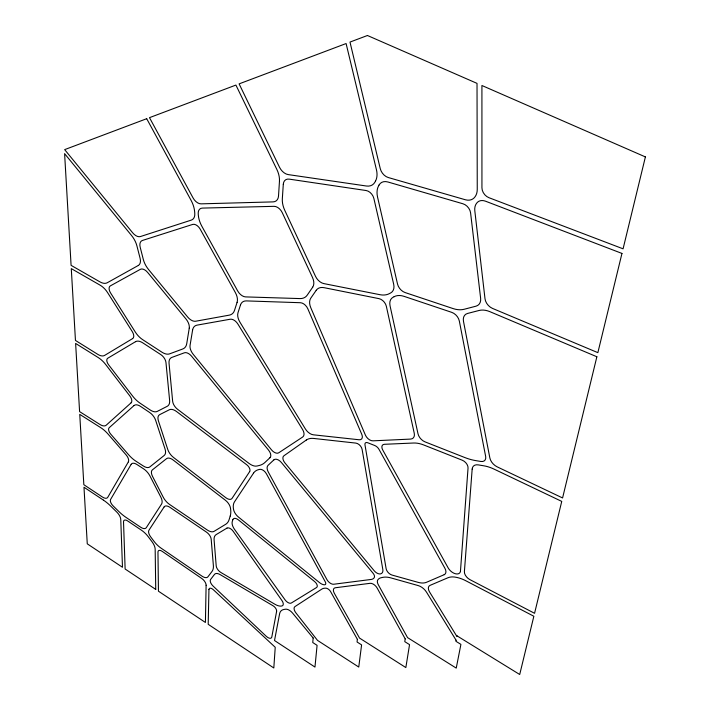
<?xml version="1.0" encoding="UTF-8"?>
<svg xmlns="http://www.w3.org/2000/svg" width="710" height="710" viewBox="0 0 710 710"><rect width="100%" height="100%" fill="white"/><g stroke="black" fill="none" stroke-linecap="round" stroke-linejoin="round"><path stroke-width="1.06" d="M460.479 570.929L468.041 468.05A6.665 4.224 45 0 0 462.272 460.222L423.63 444.939A29.225 18.132 45.9 0 0 413.539 443.022L384.35 444.3A5.92 3.63 47.1 0 0 382.717 449.962L448.108 567.814A8.103 4.793 43.7 0 0 455.465 573.769A8.103 4.793 43.7 0 0 460.515 570.947M206.113 585.235L205.412 622.457L158.445 591.199L157.966 552.123A5.361 2.654 49.2 0 1 162.12 551.306L201.809 578.517A5.955 2.982 48.3 0 1 206.113 585.235M208.944 589.54L208.199 624.312L273.811 667.977L275.231 647.298L213.32 589.708A4.313 2.157 48 0 0 208.944 589.54M279.465 181.219L278.515 196.031A11.768 7.606 55.6 0 1 273.11 201.888L201.028 203.85A8.627 5.298 56.1 0 1 193.067 197.939L149.49 117.656L235.915 85.076L276.82 169.353A20.448 13.25 56.2 0 1 279.465 181.219M283.299 184.227L282.332 198.773A21.353 13.996 54.7 0 0 284.79 210.391L315.515 276.332A9.576 6.195 52.4 0 0 323.858 283.601L379.957 294.703A24.282 16.241 51.4 0 0 389.533 293.549L390.864 292.822A12.274 8.218 51 0 0 393.668 284.169L373.868 198.454A8.112 5.574 53.9 0 0 366.085 190.52L289.21 179.133A10.188 6.692 55.4 0 0 283.299 184.227M472.168 469.079L464.393 571.656A7.18 4.26 43.2 0 0 469.976 579.662L534.568 613.298L561.743 501.402L493.991 469.088A35.092 22.161 43.7 0 0 483.989 465.84L478.283 464.881A9.984 6.354 44.4 0 0 472.168 469.079M313.172 637.997L312.746 642.532L317.086 645.346L314.965 667.072L274.513 640.526L279.616 613.733A17.306 8.964 46.4 0 1 283.938 609.464L285.491 609.198A7.162 3.719 46.5 0 1 292.573 613.085L313.172 637.997M357.378 639.337L357.05 641.982L361.594 644.884L358.754 667.054L317.521 640.393L295.937 612.916A6.425 3.372 46.4 0 1 294.952 606.606L321.808 589.114A16.774 9.044 45.9 0 1 325.943 588.182L326.458 588.253A4.455 2.414 46.1 0 1 330.638 591.678L357.378 639.337M405.197 638.894L404.771 641.636L409.546 644.644L405.845 667.569L359.535 638.077L334.312 593.258A6.576 3.577 45.9 0 1 335.351 587.756L370.096 583.318A6.062 3.381 45.3 0 1 377.152 588.049L405.197 638.894M189.259 328.153L186.73 343.667A17.306 9.825 53 0 1 182.79 348.965L169.557 353.873A13.472 7.553 52.9 0 1 161.889 352.169L142.71 339.691A15.531 8.644 53.4 0 1 135.237 331.934L110.574 292.946A6.559 3.639 54.5 0 1 110.29 285.917L140.376 269.312A7.81 4.464 54.6 0 1 147.698 272.489L185.976 318.967A9.762 5.609 53.1 0 1 189.259 328.153M192.605 330.017L190.058 345.406A9.745 5.582 52.4 0 0 193.28 354.405L271.548 449.909A6.612 3.79 49.3 0 0 278.693 452.829L302.673 437.023A7.908 4.651 49.2 0 0 302.567 429.497L237.921 324.106A7.553 4.5 52.4 0 0 230.253 319.225L197.078 325.127A14.741 8.538 52.6 0 0 192.605 330.017M276.616 611.363L271.788 637.074A5.121 2.591 46.7 0 1 266.365 636.382L213.027 586.007A5.591 2.822 48.1 0 1 210.577 579.511L214.5 574.39A8.493 4.313 48.1 0 1 220.171 574.621L273.039 605.763A4.571 2.361 46.9 0 1 276.616 611.363M456.086 640.225L455.882 641.272L460.914 644.378L456.237 668.11L407.549 637.598L378.306 584.747A6.993 3.932 45.1 0 1 377.782 579.937A14.999 8.431 44.9 0 1 381.03 577.754L382.557 577.408A26.128 14.67 44.7 0 1 390.873 577.896L418.261 585.599A9.594 5.476 44.2 0 1 426.515 592.167L456.086 640.225M456.938 635.814L456.832 636.329L429.612 592.051A7.695 4.438 43.9 0 1 430.029 585.377L447.93 577.762A23.252 13.543 43.2 0 1 456.486 577.372L457.267 577.541A30.37 17.635 43.1 0 1 465.875 580.78L533.849 616.262L519.711 674.5L456.938 635.814M596.87 356.757L562.577 497.959L497.222 466.878A9.629 6.23 44.1 0 1 489.847 457.923L463.479 321.284A10.996 7.588 47.7 0 1 467.544 313.456L479.117 310.465A20.883 14.484 47.1 0 1 489.856 311.654L596.87 356.757M621.96 253.426L597.864 352.657L492.58 308.442A9.718 6.851 47.7 0 1 485.001 298.733L474.812 210.79A14.404 10.552 50.7 0 1 477.706 202.066A11.262 8.245 50.9 0 1 485.569 201.214L621.96 253.426M645.399 156.919L623.078 248.82L488.986 197.717A8.955 6.63 51.5 0 1 481.939 187.804L481.921 85.511L645.399 156.919M230.226 516.019L229.082 519.729A26.243 13.898 49.3 0 1 225.638 524.326L214.038 531.364A10.082 5.272 49.1 0 1 207.267 530.006L169.672 504.517A11.04 5.707 50 0 1 163.22 497.178L152.526 476.366A8.351 4.331 50.5 0 1 152.393 469.86L166.575 458.633A8.813 4.651 50.5 0 1 173.204 460.044L225.381 500.239A8.263 4.42 49.1 0 1 230.466 508.067L230.572 508.759A28.444 15.114 49.4 0 1 230.226 516.019M232.853 519.676L232.268 521.566A9.647 5.139 48.5 0 0 234.54 529.376L285.101 599.906A5.263 2.76 46.7 0 0 291.304 603.03L316.624 587.481A4.508 2.432 46.5 0 0 314.716 581.65L238.445 519.924A5.991 3.195 48.6 0 0 232.853 519.676M237.096 302.318L234.513 310.377A17.466 10.437 53.2 0 1 229.25 315.151L195.614 321.239A9.203 5.352 53.3 0 1 187.688 317.059L148.594 269.578A16.578 9.603 54.8 0 1 143.34 259.532L140.19 247.222A9.647 5.582 55.2 0 1 142.408 240.468L192.712 224.413A7.1 4.295 55.2 0 1 200.193 229.144L235.338 292.538A12.727 7.65 53.3 0 1 237.096 302.318M240.512 304.927L238.001 312.702A11.742 7.073 52.4 0 0 239.998 322.278L305.362 428.929A8.715 5.174 49 0 0 313.385 434.813L359.127 439.765A6.354 3.869 48 0 0 361.816 434.44L307.82 308.788A7.348 4.624 51.8 0 0 300.383 302.717L246.388 300.907A14.094 8.538 52.5 0 0 240.512 304.927M375.457 181.183L374.933 182.133A15.256 10.561 54.9 0 1 366.458 186.02L288.216 174.598A10.233 6.745 56.2 0 1 279.536 167.294L239.11 83.869L346.098 43.55L376.451 169.752A19.401 13.428 55.1 0 1 375.457 181.183M379.06 185.017L378.625 185.789A19.845 13.854 53.4 0 0 377.542 197.034L397.52 284.018A8.981 6.079 50.5 0 0 405.117 292.564L453.149 308.601A26.066 18.114 49.3 0 0 464.18 309.267L475.993 306.179A11.955 8.351 48.5 0 0 480.626 298.28L470.597 212.938A8.848 6.399 51.4 0 0 462.929 203.77L387.882 181.982A13.082 9.123 53.7 0 0 379.06 185.017M128.35 461.899L107.787 497.275A7.89 3.878 50.9 0 1 102.471 497.053L83.833 484.699L79.751 414.374L100.678 427.615A20.111 10.188 51.7 0 1 108.053 434.076L126.158 454.941A6.443 3.293 51.2 0 1 128.35 461.899M131.155 464.349L110.574 499.485A5.369 2.645 50.6 0 0 113.014 505.786L118.765 511.431A30.06 15.017 50.5 0 0 126.034 517.404L140.775 527.29A7.908 3.932 50 0 0 146.296 527.663L161.569 504.056A10.011 5.112 50.2 0 0 160.788 497.053L149.979 476.037A10.632 5.458 50.7 0 0 143.491 468.769L136.835 464.455A8.183 4.189 50.8 0 0 131.155 464.349M164.125 506.931L148.949 530.21A7.127 3.55 49.6 0 0 150.68 536.875L154.008 541.304A16.144 8.076 49.5 0 0 160.966 548.067L202.048 576.183A7.934 4.003 48.5 0 0 207.923 576.813L212.041 571.408A20.697 10.499 48.7 0 0 213.373 565.559L211.19 539.192A6.647 3.443 48.9 0 0 206.45 532.109L169.93 507.322A7.943 4.065 49.8 0 0 164.125 506.931M249.671 471.582L232.055 498.376A7.348 3.967 49.2 0 1 225.762 497.666L173.559 457.48A9.922 5.289 50.7 0 1 167.782 449.528L158.428 420.897A9.718 5.236 51.3 0 1 159.679 414.649L169.388 409.741A10.41 5.662 51.3 0 1 176.63 411.587L246.805 464.81A5.192 2.884 49.4 0 1 249.671 471.582M253.523 473.135L234.495 501.837A19.756 10.677 48.6 0 0 233.412 508.626L233.501 509.194A8.644 4.659 48.7 0 0 238.524 517.12L319.562 582.644A7.695 4.189 46.4 0 0 324.39 584.8L324.958 584.738A3.577 1.944 46.3 0 0 325.286 581.836L266.436 473.827A5.857 3.275 49 0 0 259.745 469.363L258.733 469.603A25.702 14.333 48.6 0 0 253.523 473.135M312.711 287.151L307.208 295.165A18.726 11.848 52.6 0 1 299.957 298.582L245.607 296.904A8.485 5.165 53.2 0 1 237.69 290.967L201.915 226.366A21.318 13.108 55.3 0 1 198.347 215.334L198.232 213.914A9.931 6.079 55.5 0 1 202.359 208.092L274.06 206.335A8.342 5.369 54.8 0 1 282.26 212.672L312.453 277.37A12.141 7.748 52.6 0 1 312.711 287.151M316.225 290.292L310.767 298.191A12.753 8.112 51.6 0 0 310.794 307.749L365.428 435.141A6.701 4.109 47.7 0 0 372.927 440.839L410.513 439.091A8.973 5.627 46.9 0 0 414.241 433.207L386.346 306.294A7.615 5.032 50.4 0 0 378.989 298.644L324.035 287.665A15.212 9.745 51.6 0 0 316.225 290.292M269.986 457.693L264.91 462.476A36.929 20.838 50.1 0 1 259.15 465.511L257.047 466.009A12.008 6.745 49.5 0 1 249.032 463.426L177.571 409.288A7.854 4.313 51.5 0 1 172.654 401.292L169.042 363.254A12.345 6.914 52.2 0 1 171.838 357.414L184.405 352.79A7.721 4.375 52.3 0 1 191.665 356.296L268.549 450.113A6.967 3.958 49.3 0 1 269.986 457.693M273.954 459.814L268.069 465.325A8.245 4.659 48.9 0 0 268.309 472.052L326.946 579.635A5.813 3.177 46.2 0 0 333.656 584.25L371.215 579.44A11.635 6.541 45.7 0 0 374.223 577.647A4.668 2.627 45.5 0 0 373.078 573.263L281.417 462.521A6.638 3.781 48.9 0 0 273.954 459.814M131.119 402.801L106.207 425.201A10.144 5.21 52.1 0 1 100.057 424.544L79.591 411.614L75.624 343.436L98.175 357.52A17.67 9.301 53 0 1 105.675 364.505L129.832 395.931A6.275 3.328 52.2 0 1 131.119 402.801M134.021 405.561L109.162 427.748A5.494 2.822 51.7 0 0 110.733 434.138L128.581 454.702A20.998 10.907 51.2 0 0 136.018 461.269L143.429 466.053A10.073 5.218 50.9 0 0 149.81 466.94L164.223 455.438A10.978 5.795 51 0 0 165.022 448.933L155.641 420.302A9.017 4.81 51.6 0 0 149.712 412.545L140.58 406.404A9.816 5.21 51.8 0 0 134.021 405.561M306.365 439.996L283.867 455.82A6.372 3.656 48.8 0 0 284.941 462.929L374.17 570.734A6.088 3.443 45.4 0 0 380.471 573.893A8.733 4.952 45.5 0 0 382.823 569.5L362.1 449.359A5.707 3.452 47.7 0 0 355.834 443.093L313.669 438.443A23.075 13.552 48.3 0 0 306.365 439.996M226.996 528.089L216.248 534.55A14.857 7.748 48.5 0 0 214.092 539.911L216.204 565.914A5.937 3.044 48.2 0 0 220.934 572.517L274.974 604.299A12.824 6.692 47 0 0 282.012 605.949A5.653 2.946 46.9 0 0 281.95 600.562L233.191 531.293A5.423 2.858 48.6 0 0 226.996 528.089M132.628 338.581L104.61 355.417A12.105 6.443 53.5 0 1 97.811 354.379L75.455 340.436L71.284 268.62L100.11 285.163A14.067 7.695 54.5 0 1 107.618 292.653L132.264 331.588A6.736 3.701 53.5 0 1 132.628 338.581M135.574 341.661L107.689 358.275A5.662 3.017 53 0 0 108.603 364.798L132.619 396.047A19.339 10.41 52.2 0 0 140.145 403.236L150.165 409.963A11.511 6.204 51.9 0 0 157.23 411.418L167.223 406.315A13.437 7.313 51.9 0 0 169.628 400.449L165.963 362.508A7.304 4.056 52.6 0 0 160.842 354.627L142.79 342.868A11.822 6.505 53 0 0 135.574 341.661M138.343 265.451L107.21 282.775A13.951 7.712 55.1 0 1 99.968 281.897L71.089 265.354L64.601 153.644L131.581 235.551A16.614 9.487 55.5 0 1 136.861 245.713L140.092 258.254A10.863 6.204 55.2 0 1 138.343 265.451M394.139 296.691L392.941 297.348A12.478 8.334 50 0 0 390.056 305.841L418.012 433.819A8.334 5.263 46.5 0 0 425.068 441.886L464.784 457.533A54.395 35.527 45.9 0 0 475.647 460.595L480.892 461.464A7.89 5.076 44.7 0 0 485.667 456.495L459.326 321.035A8.928 6.106 48.4 0 0 451.675 312.329L404.07 296.354A19.312 12.904 49.7 0 0 394.139 296.691M444.185 574.692L426.524 582.28A20.705 11.999 44.7 0 1 418.226 582.386L392.044 575.073A5.822 3.319 45.1 0 1 386.142 568.772L364.958 444.762A3.816 2.325 47.5 0 1 367.736 442.747L374.72 445.507A5.866 3.577 47.3 0 1 379.051 449.439L444.895 568.266A7.757 4.553 44 0 1 444.185 574.692M146.704 118.703L64.663 149.624L132.637 232.765A8.981 5.201 55.8 0 0 140.385 236.563L191.318 220.109A12.185 7.375 55.9 0 0 194.771 213.248L194.611 211.456A21.54 12.993 56.1 0 0 191.061 200.318L146.704 118.703M367.443 35.5L349.995 42.076L380.258 168.625A9.558 6.727 54.6 0 0 388.281 177.535L465.298 199.741A13.685 10.002 52.3 0 0 473.969 198.046A17.812 13.02 52.4 0 0 477.253 189.375L477.022 83.372L367.443 35.5M103.447 500.142L83.984 487.229L87.268 543.833L122.475 567.263L120.762 519.48A7.748 3.79 50.4 0 0 116.866 512.15L110.653 506.044A28.515 13.792 50.4 0 0 103.447 500.142M155.738 589.398L125.129 569.021L123.522 521.912A5.529 2.716 50.1 0 1 127.614 520.918L141.405 530.175A15.522 7.632 49.7 0 1 148.346 536.866L152.055 541.792A10.464 5.156 49.6 0 1 155.171 549.274L155.738 589.398"/></g></svg>
